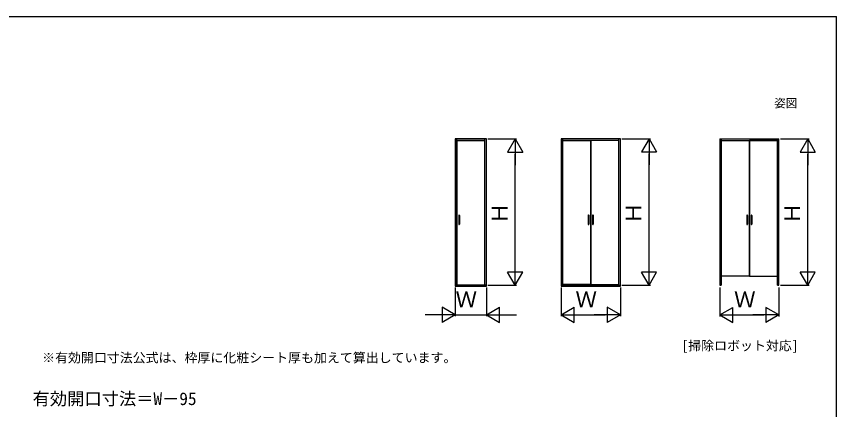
# Model space of a CAD drawing. Units: millimetres, scale not verified. Extents: x -525 to 525, y -783 to 779.
# Drawn here: x -45 to 525, y 474 to 747 of the extents above; entities that cross this region are included whole.
import ezdxf
from ezdxf.enums import TextEntityAlignment as Align

# ---------------------------------------------------------------- set-up
doc = ezdxf.new("R2010")
doc.units = ezdxf.units.MM
doc.header["$LTSCALE"] = 4
for name, color, linetype in [('0-2_USER1', 3, 'Continuous'), ('0-6_YKK_A1', 4, 'Continuous'), ('0-7_YKK_D', 6, 'Continuous'), ('0-8_YKK_ZWAK', 7, 'Continuous')]:
    doc.layers.add(name, color=color, linetype=linetype)
doc.styles.add('ＭＳ ゴシック', font='')
doc.styles.get('ＭＳ ゴシック').set_extended_font_data('MS Gothic')

msp = doc.modelspace()

# ---------------------------------------------------------------- linework, layer by layer
at = {"layer": '0-6_YKK_A1'}
for p, q in [((260.92, 661.569), (260.92, 559.919)), ((280.62, 559.919), (280.62, 661.569)), ((334.517, 661.7), (334.517, 560.05)), ((373.707, 560.05), (373.707, 661.7)), ((443.797, 661.569), (443.797, 559.919)), ((443.797, 661.569), (444.777, 661.569)), ((444.777, 661.569), (444.777, 559.919)), ((444.777, 661.569), (483.967, 661.569)), ((483.967, 559.919), (483.967, 661.569)), ((483.967, 661.569), (484.947, 661.569)), ((484.947, 559.919), (484.947, 661.569)), ((260.92, 660.569), (280.62, 660.569)), ((334.517, 660.7), (373.707, 660.7)), ((334.617, 660.55), (354.062, 660.55)), ((334.617, 560.5), (334.617, 660.55)), ((354.062, 660.35), (354.062, 560.5)), ((373.607, 660.55), (354.162, 660.55)), ((354.162, 660.35), (354.162, 560.5)), ((373.607, 560.5), (373.607, 660.55)), ((444.777, 660.569), (483.967, 660.569)), ((444.877, 660.419), (464.322, 660.419)), ((444.877, 566.369), (444.877, 660.419)), ((464.322, 660.219), (464.322, 566.369)), ((483.867, 660.419), (464.422, 660.419)), ((464.422, 660.219), (464.422, 566.369)), ((483.867, 560.369), (483.867, 660.419)), ((262.345, 608.427), (262.345, 602.311)), ((262.845, 608.427), (262.845, 602.311)), ((352.312, 608.558), (352.312, 602.442)), ((352.812, 608.558), (352.812, 602.442)), ((355.412, 608.558), (355.412, 602.442)), ((355.912, 608.558), (355.912, 602.442)), ((462.572, 608.427), (462.572, 602.311)), ((463.072, 608.427), (463.072, 602.311)), ((465.672, 608.427), (465.672, 602.311)), ((466.172, 608.427), (466.172, 602.311)), ((464.322, 566.369), (444.877, 566.369)), ((464.422, 566.369), (483.867, 566.369)), ((260.92, 559.919), (259.92, 559.919)), ((260.92, 560.069), (280.62, 560.069)), ((281.62, 559.919), (280.62, 559.919)), ((333.537, 560.05), (334.517, 560.05)), ((334.517, 560.2), (373.707, 560.2)), ((354.062, 560.5), (334.617, 560.5)), ((354.162, 560.5), (373.607, 560.5)), ((373.707, 560.05), (374.687, 560.05)), ((443.797, 559.919), (444.777, 559.919)), ((483.967, 559.919), (484.947, 559.919))]:
    msp.add_line(p, q, dxfattribs=at)
for points in [[(259.92, 559.319), (281.62, 559.319), (281.62, 661.569), (259.92, 661.569)], [(333.537, 559.45), (374.687, 559.45), (374.687, 661.7), (333.537, 661.7)], [(261.095, 560.369), (280.52, 560.369), (280.52, 660.419), (261.095, 660.419)]]:
    msp.add_lwpolyline(points, close=True, dxfattribs=at)
for centre, start, end in [((262.595, 608.392), 8.0102, 171.9898), ((352.562, 608.523), 8.0102, 171.9898), ((355.662, 608.523), 8.0102, 171.9898), ((462.822, 608.392), 8.0102, 171.9898), ((465.922, 608.392), 8.0102, 171.9898), ((262.595, 602.346), 188.0102, 351.9898), ((352.562, 602.477), 188.0102, 351.9898), ((355.662, 602.477), 188.0102, 351.9898), ((462.822, 602.346), 188.0102, 351.9898), ((465.922, 602.346), 188.0102, 351.9898)]:
    msp.add_arc(centre, 0.253, start, end, dxfattribs=at)
at = {"layer": '0-7_YKK_D'}
for p, q in [((282.62, 661.569), (302.62, 661.569)), ((301.62, 661.569), (296.37, 652.476)), ((301.62, 661.569), (306.87, 652.476)), ((301.62, 661.569), (301.62, 643.382)), ((375.687, 661.7), (395.687, 661.7)), ((394.687, 661.7), (389.437, 652.607)), ((394.687, 661.7), (399.937, 652.607)), ((394.687, 661.7), (394.687, 643.513)), ((485.947, 661.569), (505.947, 661.569)), ((504.947, 661.569), (499.697, 652.476)), ((504.947, 661.569), (510.197, 652.476)), ((504.947, 661.569), (504.947, 643.382)), ((296.37, 652.476), (306.87, 652.476)), ((301.62, 570.419), (301.62, 651.069)), ((389.437, 652.607), (399.937, 652.607)), ((394.687, 570.55), (394.687, 651.2)), ((499.697, 652.476), (510.197, 652.476)), ((504.947, 570.419), (504.947, 651.069)), ((301.62, 559.919), (301.62, 578.105)), ((394.687, 560.05), (394.687, 578.237)), ((504.947, 559.919), (504.947, 578.105)), ((301.62, 559.919), (296.37, 569.012)), ((306.87, 569.012), (296.37, 569.012)), ((301.62, 559.919), (306.87, 569.012)), ((394.687, 560.05), (389.437, 569.143)), ((399.937, 569.143), (389.437, 569.143)), ((394.687, 560.05), (399.937, 569.143)), ((504.947, 559.919), (499.697, 569.012)), ((510.197, 569.012), (499.697, 569.012)), ((504.947, 559.919), (510.197, 569.012)), ((282.62, 559.919), (302.62, 559.919)), ((375.687, 560.05), (395.687, 560.05)), ((485.947, 559.919), (505.947, 559.919)), ((259.92, 558.319), (259.92, 538.45)), ((281.62, 558.319), (281.62, 538.45)), ((333.537, 558.45), (333.537, 538.45)), ((374.687, 558.45), (374.687, 538.45)), ((443.797, 558.319), (443.797, 538.319)), ((484.947, 558.319), (484.947, 538.319)), ((259.92, 539.45), (250.827, 544.7)), ((250.827, 544.7), (250.827, 534.2)), ((281.62, 539.45), (290.714, 544.7)), ((290.714, 534.2), (290.714, 544.7)), ((333.537, 539.45), (342.63, 544.7)), ((342.63, 534.2), (342.63, 544.7)), ((374.687, 539.45), (365.593, 544.7)), ((365.593, 544.7), (365.593, 534.2)), ((443.797, 539.319), (452.89, 544.569)), ((452.89, 534.069), (452.89, 544.569)), ((484.947, 539.319), (475.854, 544.569)), ((475.854, 544.569), (475.854, 534.069)), ((249.42, 539.45), (238.92, 539.45)), ((259.92, 539.45), (241.734, 539.45)), ((259.92, 539.45), (250.827, 534.2)), ((259.92, 539.45), (281.62, 539.45)), ((281.62, 539.45), (290.714, 534.2)), ((281.62, 539.45), (299.807, 539.45)), ((292.12, 539.45), (302.62, 539.45)), ((333.537, 539.45), (342.63, 534.2)), ((333.537, 539.45), (351.723, 539.45)), ((344.037, 539.45), (364.187, 539.45)), ((374.687, 539.45), (356.5, 539.45)), ((374.687, 539.45), (365.593, 534.2)), ((443.797, 539.319), (452.89, 534.069)), ((443.797, 539.319), (461.984, 539.319)), ((454.297, 539.319), (474.447, 539.319)), ((484.947, 539.319), (466.76, 539.319)), ((484.947, 539.319), (475.854, 534.069))]:
    msp.add_line(p, q, dxfattribs=at)
at = {"layer": '0-8_YKK_ZWAK'}
msp.add_line((-525, 746.7), (525, 746.7), dxfattribs=at)
msp.add_lwpolyline([(-525, -783.3), (525, -783.3), (525, 746.7)], dxfattribs=at)

# ---------------------------------------------------------------- texts
at = {"layer": '0-2_USER1', "style": 'ＭＳ ゴシック'}
for s, height, p in [('姿図', 5.865, (481.674, 681.7)), ('[掃除ロボット対応]', 6.598, (417.378, 512.751)), ('※有効開口寸法公式は、枠厚に化粧シート厚も加えて算出しています。', 6.598, (-27.231, 504.393))]:
    msp.add_text(s, height=height, dxfattribs=at).set_placement(p, align=Align.BOTTOM_LEFT)
at = {"layer": '0-7_YKK_D', "style": 'ＭＳ ゴシック'}
for p in [(299.62, 602.392), (392.687, 602.523), (502.947, 602.392)]:
    msp.add_text('Ｈ', height=11, rotation=90, dxfattribs=at).set_placement(p, align=Align.BOTTOM_LEFT)
for s, height, p in [('Ｗ', 11, (260.117, 541.45)), ('Ｗ', 11, (343.458, 541.45)), ('Ｗ', 11, (453.719, 541.319)), ('有効開口寸法＝W－95', 8.798, (-33.812, 474.119))]:
    msp.add_text(s, height=height, dxfattribs=at).set_placement(p, align=Align.BOTTOM_LEFT)

doc.saveas('drawing.dxf')
